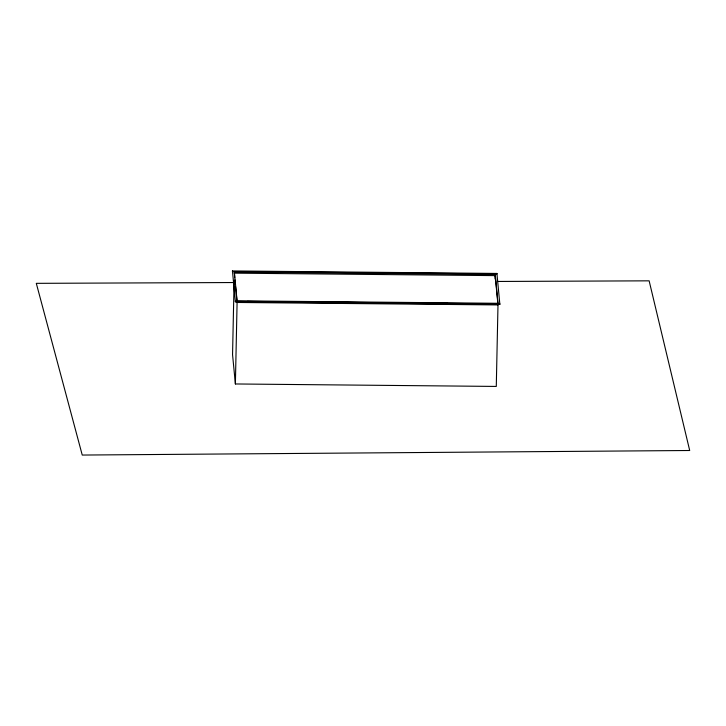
<?xml version="1.0" encoding="UTF-8"?>
<svg xmlns="http://www.w3.org/2000/svg" width="726" height="726" viewBox="0 0 726 726"><rect width="100%" height="100%" fill="white"/><g stroke="black" fill="none" stroke-linecap="round" stroke-linejoin="round"><path stroke-width="1.09" d="M232.447 271.397L232.456 270.943L496.929 273.448L499.851 304.33L235.387 301.825L232.456 270.943M234.099 281.071L232.556 354.651L235.387 383.963L496.285 386.432L498.027 303.296L237.13 300.827M234.698 277.659L234.298 271.524L496.92 273.902L496.929 273.448M235.387 301.825L235.396 301.372L499.86 303.876L499.851 304.33M235.387 383.963L237.093 302.461L235.569 286.679M495.096 279.011L495.196 273.983L498.018 303.758L477.69 303.568M234.534 282.532L36.3 283.34L82.247 455.057L689.7 450.501L649.135 280.835L497.346 281.461M234.289 271.978L495.186 274.446M234.262 273.148L495.168 275.617L497.991 304.929L237.093 302.461M247.285 301.381L293.585 301.825M322.952 302.098L370.387 302.551M400.888 302.833L447.189 303.277M234.298 271.524L237.112 301.29M234.915 279.909L235.351 284.42"/></g></svg>
